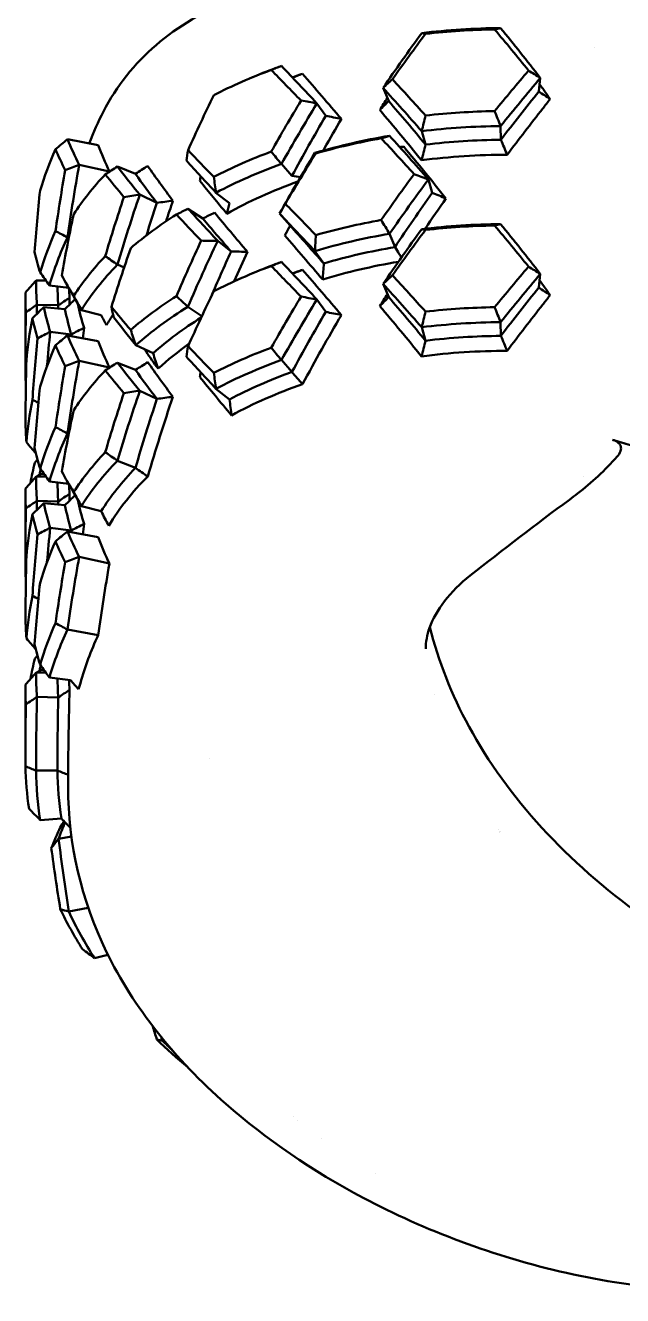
# Model space of a CAD drawing. Header units: millimetres. Extents: x 36 to 3196, y 27 to 5967.
# Drawn here: x 1117.6 to 1145.6, y 4880.2 to 4939.8 of the extents above; entities that cross this region are included whole.
import ezdxf

# ---------------------------------------------------------------- set-up
doc = ezdxf.new("R2010")
doc.units = ezdxf.units.MM
doc.layers.add('외형선(ISO)', color=7, linetype='Continuous', lineweight=50)

msp = doc.modelspace()

# ---------------------------------------------------------------- linework, layer by layer
at = {"layer": '외형선(ISO)'}
for p, q in [((1144.2808, 4938.7178), (1144.2808, 4938.7178)), ((1128.4742, 4937.4287), (1128.2022, 4937.3154)), ((1141.7637, 4937.3162), (1141.6896, 4936.6752)), ((1134.6582, 4936.2263), (1134.3894, 4936.8454)), ((1131.7023, 4935.5349), (1131.2893, 4936.1203)), ((1136.3867, 4934.187), (1136.2022, 4934.8187)), ((1139.9156, 4934.4123), (1139.9032, 4935.055)), ((1119.5911, 4934.4352), (1121.0302, 4934.1633)), ((1121.5599, 4932.9251), (1120.1437, 4933.2428)), ((1122.7836, 4932.8141), (1121.9355, 4933.1547)), ((1130.1193, 4932.721), (1129.629, 4933.2812)), ((1136.5155, 4932.5569), (1136.6855, 4931.9235)), ((1123.7882, 4931.4564), (1122.9891, 4931.8429)), ((1126.5573, 4931.9333), (1127.1904, 4931.4358)), ((1125.9373, 4930.7201), (1125.2431, 4931.1827)), ((1130.0335, 4930.3917), (1129.539, 4930.9504)), ((1119.6581, 4929.8262), (1119.5911, 4929.8389)), ((1134.9512, 4929.3829), (1134.6966, 4930.0046)), ((1127.2668, 4929.1777), (1126.6374, 4929.6772)), ((1131.6127, 4928.6142), (1131.1953, 4929.1983)), ((1121.9355, 4928.5584), (1122.2521, 4928.4313)), ((1128.4742, 4928.2362), (1128.2022, 4928.1228)), ((1141.7637, 4928.1237), (1141.6896, 4927.4826)), ((1118.1263, 4927.8187), (1118.5788, 4927.8196)), ((1118.7472, 4927.5809), (1119.6544, 4927.4714)), ((1134.6582, 4927.0337), (1134.3894, 4927.6529)), ((1117.6261, 4924.1703), (1117.6261, 4927.0139)), ((1131.7023, 4926.3423), (1131.2893, 4926.9277)), ((1118.1659, 4926.6818), (1119.1648, 4926.6516)), ((1118.4863, 4926.5647), (1119.4764, 4926.4742)), ((1120.2451, 4926.4289), (1121.1718, 4926.1874)), ((1125.2431, 4926.5864), (1125.8984, 4926.1497)), ((1136.3867, 4924.9945), (1136.2022, 4925.6262)), ((1139.9156, 4925.2198), (1139.9032, 4925.8625)), ((1118.7856, 4925.412), (1119.7673, 4925.2897)), ((1119.5911, 4925.2426), (1121.0302, 4924.9708)), ((1123.6075, 4924.4052), (1122.7996, 4924.784)), ((1121.5599, 4923.7326), (1120.1437, 4924.0503)), ((1122.7836, 4923.6216), (1121.9355, 4923.9621)), ((1129.629, 4924.0887), (1130.1193, 4923.5285)), ((1123.7882, 4922.2639), (1122.9891, 4922.6503)), ((1127.1904, 4922.2433), (1126.5573, 4922.7408)), ((1119.6581, 4920.6337), (1119.5911, 4920.6464)), ((1122.7836, 4919.0253), (1121.9355, 4919.3659)), ((1118.1263, 4918.6262), (1118.5788, 4918.6271)), ((1118.2976, 4918.7363), (1118.4928, 4918.7485)), ((1143.7941, 4918.6487), (1143.7942, 4918.6487)), ((1117.6261, 4914.9777), (1117.6261, 4917.8213)), ((1118.7472, 4918.3884), (1119.6544, 4918.2788)), ((1118.1659, 4917.4892), (1119.1648, 4917.459)), ((1118.4863, 4917.3722), (1119.4764, 4917.2816)), ((1120.2451, 4917.2364), (1121.1718, 4916.9948)), ((1118.7856, 4916.2195), (1119.7673, 4916.0972)), ((1119.5911, 4916.0501), (1121.0302, 4915.7783)), ((1121.5599, 4914.54), (1120.1437, 4914.8578)), ((1121.0302, 4911.182), (1119.5911, 4911.4538)), ((1118.2976, 4909.5437), (1118.4928, 4909.556)), ((1118.1263, 4909.4336), (1118.5788, 4909.4345)), ((1118.7472, 4909.1959), (1119.73, 4909.0772)), ((1117.6261, 4905.7852), (1117.6261, 4908.6288)), ((1118.1659, 4908.2967), (1119.1648, 4908.2665)), ((1136.8242, 4908.4046), (1136.8241, 4908.4047)), ((1126.2524, 4905.3876), (1126.2523, 4905.3877)), ((1119.1263, 4904.8394), (1118.1263, 4904.8374)), ((1119.6261, 4904.5258), (1119.6261, 4904.0653)), ((1118.3181, 4902.5184), (1119.3128, 4902.5846)), ((1119.1778, 4901.6453), (1119.7801, 4901.7408)), ((1139.8158, 4902.0862), (1139.8158, 4902.0863)), ((1120.5699, 4898.4037), (1119.6544, 4898.2268)), ((1120.866, 4896.0391), (1121.4908, 4896.2052)), ((1124.0489, 4892.17), (1124.1128, 4892.197)), ((1130.1962, 4888.5985), (1130.1962, 4888.5985)), ((1130.3702, 4888.4538), (1130.3701, 4888.454)), ((1131.4938, 4887.5865), (1131.494, 4887.5867)), ((1134.0356, 4885.9645), (1134.0356, 4885.9645))]:
    msp.add_line(p, q, dxfattribs=at)
for centre, major_axis, ratio, start_param, end_param in [((1140.1697, 4925.8324), (-21.5, 0), 0.6427876, 4.7247819, 4.897987), ((1140.1697, 4925.4494), (-22, 0), 0.6427876, 4.7372717, 4.8854972), ((1140.1697, 4925.4494), (-22, 0), 0.6427876, 5.2372717, 5.3854972), ((1140.1697, 4925.8324), (-21.5, 0), 0.6427876, 5.2247819, 5.2875594), ((1140.1697, 4926.2154), (20, 0), 0.6427876, 2.0687551, 2.0960937), ((1103.8144, 4912.3869), (-54.2612, 0), 0.6427876, 3.9378551, 3.9520452), ((1179.226, 4917.2013), (-54.2612, 0), 0.6427876, 5.6707237, 5.6849138), ((1100.9099, 4910.676), (-57.4368, 0), 0.6427876, 3.9095346, 3.9229009), ((1095.2015, 4860.2906), (4.9463, -105.8456), 0.6640803, 2.3406731, 2.3473093), ((1095.2015, 4893.5076), (-70.1701, -79.3972), 0.0809453, 2.2034908, 2.2101269), ((1125.7275, 4933.4528), (-4.4456, 2.2885), 0.8103997, 6.2831817, 6.2831866), ((1116.5792, 4902.548), (54.2612, 0), 0.6427876, 1.2962624, 1.3104526), ((1182.5972, 4915.8911), (-57.4367, 0), 0.6427876, 5.699868, 5.7132601), ((1140.1697, 4921.6192), (22, 0), 0.6427876, 1.5956791, 1.7439045), ((1115.3064, 4900.1515), (57.4367, 0), 0.6427876, 1.2679162, 1.2813082), ((1140.1697, 4921.2362), (-21.5, 0), 0.6427876, 4.9697819, 5.142987), ((1140.1697, 4921.2362), (21.5, 0), 0.6427876, 1.5831893, 1.7563943), ((1154.2438, 4927.5072), (-36.6177, 0), 0.6427876, 6.0050556, 6.0898016), ((1127.8912, 4954.1917), (49.3942, 45.0341), 0.1408474, 4.4058518, 4.4172221), ((1179.1683, 4930.0125), (-54.2612, 0), 0.6427876, 6.1707237, 6.1849138), ((1140.1697, 4920.8531), (-22, 0), 0.6427876, 4.9822717, 5.1304972), ((1140.1697, 4921.6192), (20, 0), 0.6427876, 1.8137551, 1.8231352), ((1140.1697, 4921.2362), (20.5, 0), 0.6427876, 1.5831893, 1.7563943), ((1140.1697, 4921.6192), (22, 0), 0.6427876, 2.0956791, 2.2439045), ((1140.1697, 4920.8531), (20, 0), 0.6427876, 1.5687551, 1.7708285), ((1168.4679, 4880.1195), (-95.7364, 0), 0.6427876, 5.2414971, 5.2495105), ((1140.1697, 4925.4494), (22, 0), 0.6427876, 2.5956791, 2.7439045), ((1183.1045, 4929.9016), (-57.4371, 0), 0.6427876, 6.2070247, 6.2132601), ((1140.1697, 4921.2362), (21.5, 0), 0.6427876, 2.0831893, 2.2563943), ((1118.5458, 4896.5589), (-57.4374, 0.0002), 0.6427767, 4.5023198, 4.5095052), ((1109.1065, 4902.4553), (-54.2612, 0), 0.6427876, 4.1828551, 4.1970452), ((1140.1697, 4921.2362), (20, 0), 0.6427876, 2.0812485, 2.2852623), ((1135.1198, 4897.8472), (54.2612, 0), 0.6427876, 1.7962624, 1.8104525), ((1135.7902, 4895.3519), (57.4367, 0), 0.6427876, 1.7679162, 1.7813082), ((1106.9344, 4900.3427), (-57.4367, 0), 0.6427876, 4.1545089, 4.1679009), ((1183.8006, 4925.1932), (-57.4374, -0.0011), 0.6427857, 6.1132542, 6.1266461), ((1180.4494, 4918.8835), (-54.2612, 0), 0.6427876, 5.9157237, 5.9299138), ((1140.1697, 4920.8531), (-22, 0), 0.6427876, 5.4922717, 5.6404972), ((1184.2143, 4918.1381), (-57.4367, 0), 0.6427876, 5.944868, 5.9582601), ((1140.1697, 4917.0229), (22, 0), 0.6427876, 1.8406791, 1.9889045), ((1140.1697, 4916.6399), (-21.5, 0), 0.6427876, 4.7247819, 4.897987), ((1140.1697, 4916.2569), (-22, 0), 0.6427876, 4.7372717, 4.8854972), ((1154.2438, 4923.677), (-36.6177, 0), 0.6427876, 6.0050556, 6.0898016), ((1154.2438, 4923.2939), (-36.1177, 0), 0.6427876, 5.9973949, 6.0974623), ((1127.8912, 4988.7602), (-24.7394, 62.0953), 0.6960302, 2.4428895, 2.4542598), ((1140.1697, 4916.6399), (21.5, 0), 0.6427876, 1.8281893, 2.0013943), ((1125.5776, 4894.8054), (54.2612, 0), 0.6427876, 1.5512624, 1.5654526), ((1125.2863, 4892.28), (57.4367, 0), 0.6427876, 1.5229162, 1.5363083), ((1140.1697, 4916.6399), (20.5, 0), 0.6427876, 1.8281893, 2.0013943), ((1140.1697, 4921.6192), (22, 0), 0.6427876, 2.5956791, 2.7439045), ((1140.1697, 4921.2362), (-21.5, 0), 0.6427876, 5.7247819, 5.897987), ((1140.1697, 4916.6399), (-21.5, 0), 0.6427876, 5.2247819, 5.2875594), ((1140.1697, 4916.2569), (20, 0), 0.6427876, 1.82649, 2.0158285), ((1098.3422, 4909.6935), (37.3569, -55.4285), 0.4032378, 1.6221203, 1.6334906), ((1140.1697, 4916.2569), (-22, 0), 0.6427876, 5.2372717, 5.3854972), ((1140.1697, 4917.0229), (20, 0), 0.6427876, 2.0687551, 2.0960937), ((1179.226, 4908.0088), (-54.2612, 0), 0.6427876, 5.6707237, 5.6849138), ((1103.8144, 4903.1944), (-54.2612, 0), 0.6427876, 3.9378551, 3.9520452), ((1108.6487, 4947.4647), (41.9991, 51.998), 0.2979056, 4.5610042, 4.5723746), ((1100.9099, 4901.4835), (-57.4368, 0), 0.6427876, 3.9095346, 3.9229009), ((1095.2015, 4851.098), (4.9463, -105.8456), 0.6640803, 2.3406731, 2.3473093), ((1190.8794, 4882.7), (99.0875, 0), 0.6427876, 2.3722782, 2.3800179), ((1119.7606, 4944.928), (43.4784, 46.0206), 0.2016219, 4.4957381, 4.5065161), ((1140.1697, 4917.0229), (22, 0), 0.6427876, 2.3506791, 2.4989045), ((1116.5792, 4893.3555), (54.2612, 0), 0.6427876, 1.2962624, 1.3104526), ((1182.5972, 4906.6986), (-57.4367, 0), 0.6427876, 5.699868, 5.7132601), ((1095.2015, 4884.3151), (-70.1701, -79.3972), 0.0809453, 2.2034908, 2.2101269), ((1188.031, 4884.6082), (95.7364, 0), 0.6427876, 2.3887743, 2.3967877), ((1117.8914, 4946.6792), (45.7061, 48.7717), 0.2172806, 4.4858708, 4.4972413), ((1175.5085, 4938.1545), (-57.4374, -0.001), 0.6427912, 0.3300694, 0.3434612), ((1140.1697, 4921.2362), (-20, 0), 0.6427876, 5.8848409, 5.9268549), ((1175.3649, 4931.53), (-54.2612, 0), 0.6427876, 0.1425384, 0.1567285), ((1140.1697, 4916.6399), (21.5, 0), 0.6427876, 2.3381893, 2.5113943), ((1115.3064, 4890.959), (57.4367, 0), 0.6427876, 1.2679162, 1.2813083), ((1140.1697, 4912.4266), (22, 0), 0.6427876, 1.5956791, 1.7439045), ((1154.2438, 4922.9109), (-36.6177, 0), 0.6427876, 6.1494905, 6.2342366), ((1180.8936, 4875.1609), (99.0875, 0), 0.6427876, 2.2278433, 2.235583), ((1140.1697, 4916.6399), (20.5, 0), 0.6427876, 2.3430911, 2.5113943), ((1140.1697, 4912.0436), (21.5, 0), 0.6427876, 1.5831893, 1.7563943), ((1178.5021, 4877.3127), (95.7364, 0), 0.6427876, 2.2443394, 2.2523528), ((1127.8912, 4944.9992), (49.3942, 45.0341), 0.1408474, 4.4058518, 4.4172221), ((1140.1697, 4912.0436), (20.5, 0), 0.6427876, 1.5831893, 1.7563943), ((1154.2438, 4918.3146), (-36.6177, 0), 0.6427876, 6.0050556, 6.0898016), ((1140.1697, 4916.2569), (20, 0), 0.6427876, 2.4086624, 2.5258285), ((1179.1683, 4920.82), (-54.2612, 0), 0.6427876, 6.1707237, 6.1849138), ((1140.1697, 4912.4266), (22, 0), 0.6427876, 2.0956791, 2.2439045), ((1140.1697, 4911.6606), (20, 0), 0.6427876, 1.5687551, 1.7708285), ((1168.4679, 4870.927), (-95.7364, 0), 0.6427876, 5.2414971, 5.2495105), ((1140.1697, 4912.0436), (21.5, 0), 0.6427876, 2.0831893, 2.2563943), ((1154.2438, 4923.677), (-36.6177, 0), 0.6427876, 0.0107401, 0.0324131), ((1108.6484, 4982.0336), (-31.5464, 58.9295), 0.5389693, 2.5615557, 2.5621621), ((1140.1697, 4916.2569), (-22, 0), 0.6427876, 5.7372717, 5.8854972), ((1183.104, 4920.7091), (-57.4367, 0), 0.6427876, 6.2070247, 6.2132601), ((1140.1697, 4912.0436), (20.5, 0), 0.6427876, 2.0831893, 2.2563943), ((1135.1198, 4888.6547), (54.2612, 0), 0.6427876, 1.7962624, 1.8104526), ((1140.1697, 4911.6606), (20, 0), 0.6427876, 2.0687551, 2.2708285), ((1154.2438, 4919.0807), (-36.6177, 0), 0.6427876, 6.1494905, 6.2342366), ((1117.8913, 4981.248), (-28.0923, 60.6521), 0.6195943, 2.5009814, 2.5069757), ((1135.7902, 4886.1593), (57.4367, 0), 0.6427876, 1.7679162, 1.7813083), ((1154.2438, 4914.4844), (-36.6177, 0), 0.6427876, 6.0050556, 6.0898016), ((1127.8912, 4979.5676), (-24.7394, 62.0953), 0.6960302, 2.4428895, 2.4542598), ((1106.3546, 4900.2708), (41.0223, -52.7734), 0.319727, 1.692852, 1.7030697), ((1154.2438, 4914.1014), (-36.1177, 0), 0.6427876, 5.9973949, 6.0974623), ((1140.1697, 4912.4266), (22, 0), 0.6427876, 2.5956791, 2.7439045), ((1100.3554, 4938.2424), (38.3204, 54.7656), 0.381041, 4.6316827, 4.6346444), ((1140.1697, 4912.0436), (-21.5, 0), 0.6427876, 5.7247819, 5.897987), ((1140.1697, 4912.0436), (-20.5, 0), 0.6427876, 5.7247819, 5.897987), ((1108.6487, 4938.2722), (41.9991, 51.998), 0.2979056, 4.5610042, 4.5723746), ((1196.8563, 4883.5646), (95.7364, 0), 0.6427876, 2.5332092, 2.5353858), ((1098.3422, 4900.501), (37.3569, -55.4285), 0.4032378, 1.6221203, 1.6334906), ((1140.1697, 4911.6606), (-20, 0), 0.6427876, 5.7103477, 5.9124212), ((1196.8563, 4883.5646), (95.7364, 0), 0.6427876, 2.5407791, 2.5412226), ((1188.031, 4875.4157), (95.7364, 0), 0.6427876, 2.3887743, 2.3967877), ((1117.8914, 4937.4866), (45.7061, 48.7717), 0.2172806, 4.4858708, 4.4972413), ((1190.8794, 4873.5075), (99.0875, 0), 0.6427876, 2.3722782, 2.3800179), ((1119.7606, 4935.7355), (43.4784, 46.0206), 0.2016219, 4.4957381, 4.5065161), ((1154.2438, 4913.7184), (-36.6177, 0), 0.6427876, 6.1494905, 6.2342366), ((1178.5021, 4868.1202), (95.7364, 0), 0.6427876, 2.2443394, 2.2523528), ((1127.8912, 4935.8067), (49.3942, 45.0341), 0.1408474, 4.4058518, 4.4172221), ((1180.8936, 4865.9683), (99.0875, 0), 0.6427876, 2.2278433, 2.235583), ((1154.2438, 4909.1221), (-36.6177, 0), 0.6427876, 6.0050556, 6.0898016), ((1168.4679, 4861.7345), (-95.7364, 0), 0.6427876, 5.2414971, 5.2495105), ((1154.2438, 4914.4844), (-36.6177, 0), 0.6427876, 0.0107401, 0.0324131), ((1108.6484, 4972.8411), (-31.5464, 58.9295), 0.5389693, 2.5615557, 2.5621621), ((1154.2438, 4909.8882), (-36.6177, 0), 0.6427876, 6.1494905, 6.2342366), ((1117.8913, 4972.0555), (-28.0923, 60.6521), 0.6195943, 2.5009814, 2.5069757), ((1154.2438, 4905.2919), (-36.6177, 0), 0.6427876, 6.0050556, 6.0898016), ((1154.2438, 4904.9089), (-36.1177, 0), 0.6427876, 5.9973949, 6.0974623), ((1127.8912, 4970.3751), (-24.7394, 62.0953), 0.6960302, 2.4428895, 2.4542598), ((1106.3546, 4891.0783), (41.0223, -52.7734), 0.319727, 1.692852, 1.7030697), ((1154.2438, 4904.9089), (-34.6177, 0), 0.6427876, 6.0096201, 6.1141403), ((1154.2438, 4904.9089), (-34.6177, 0), 0.6427876, 5.9973949, 6.0096201), ((1100.3554, 4929.0499), (38.3204, 54.7656), 0.381041, 4.6316827, 4.6346444), ((1196.8563, 4874.3721), (95.7364, 0), 0.6427876, 2.5332092, 2.5353858), ((1098.3422, 4891.3084), (37.3569, -55.4285), 0.4032378, 1.6221203, 1.6334906), ((1108.6484, 4929.0801), (41.9998, 51.9988), 0.2979083, 4.5610041, 4.5723744), ((1196.8563, 4874.3721), (95.7364, 0), 0.6427876, 2.5407791, 2.5412226), ((1205.2788, 4941.2152), (99.0878, 0), 0.6427876, 3.6704903, 3.6782299), ((1188.031, 4866.2231), (95.7364, 0), 0.6427876, 2.3887743, 2.3967877), ((1190.8794, 4864.3149), (99.0875, 0), 0.6427876, 2.3722782, 2.3800179), ((1154.2438, 4905.2919), (-36.6177, 0), 0.6427876, 0.0107401, 0.0954862), ((1108.6484, 4963.6485), (-31.5464, 58.9295), 0.5389693, 2.5615557, 2.572926), ((1154.2438, 4904.9089), (-36.1177, 0), 0.6427876, 0.0030794, 0.1031469), ((1154.2438, 4904.9089), (-35.1177, 0), 0.6427876, 0.0030794, 0.1031469), ((1111.0227, 4960.913), (-28.9661, 56.2969), 0.5466923, 2.5794288, 2.5915049), ((1154.2438, 4904.5258), (-34.6177, 0), 0.6427876, 6.2779257, 6.2831853), ((1115.3645, 4882.4476), (44.7251, -49.6729), 0.2382694, 1.7656095, 1.77698), ((1093.1839, 4919.1087), (34.7027, 57.1278), 0.4649572, 4.6983866, 4.7034307), ((1117.3715, 4884.1511), (42.5379, -46.8914), 0.2226117, 1.7575919, 1.7671007), ((1154.2438, 4923.2939), (-36.1177, 0), 0.6427876, 1.1618267, 1.1618298), ((1204.7942, 4874.108), (95.7364, 0), 0.6427876, 2.6776441, 2.6856575), ((1154.2438, 4905.2919), (-36.6177, 0), 0.6427876, 0.2996099, 0.384356), ((1093.1839, 4953.6771), (-38.7191, 54.4857), 0.3719204, 2.6922544, 2.7036247), ((1154.2438, 4904.9089), (-36.1177, 0), 0.6427876, 0.2919492, 0.3920167), ((1135.6081, 4877.0704), (52.055, -41.9286), 0.0882334, 1.9281353, 1.9395057), ((1154.2438, 4905.2919), (-36.6177, 0), 0.6427876, 0.5884798, 0.6564545), ((1082.7793, 4941.2872), (46.1103, -48.3911), 0.2087264, 5.9806338, 5.9920041), ((1154.2438, 4904.9089), (-36.1177, 0), 0.6427876, 0.5808191, 0.6032374)]:
    msp.add_ellipse(centre, major_axis=major_axis, ratio=ratio, start_param=start_param, end_param=end_param, dxfattribs=at)
for points, knots in [([(1121.2819, 4935.7413), (1121.8877, 4936.918), (1122.7436, 4937.986), (1124.7835, 4939.7423), (1125.9926, 4940.4431), (1128.7776, 4941.5352), (1130.4063, 4941.8741), (1134.1757, 4942.1909), (1136.4008, 4942.0718), (1139.3228, 4941.6382), (1139.9866, 4941.5218), (1141.3247, 4941.2529), (1142.0007, 4941.0994), (1142.6745, 4940.9293)], [0, 0, 0, 0, 0.4838592, 0.4838592, 0.9799185, 0.9799185, 1.5566879, 1.5566879, 2.2688114, 2.2688114, 2.4758199, 2.4758199, 2.6850685, 2.6850685, 2.6850685, 2.6850685]), ([(1136.2022, 4939.415), (1136.233, 4939.4094), (1136.2632, 4939.4037), (1136.3226, 4939.3918), (1136.3517, 4939.3857), (1136.3803, 4939.3794)], [0, 0, 0, 0, 0.037874523, 0.037874523, 0.075749059, 0.075749059, 0.075749059, 0.075749059]), ([(1139.6223, 4939.5863), (1139.668, 4939.5974), (1139.7143, 4939.6083), (1139.808, 4939.63), (1139.8553, 4939.6407), (1139.9032, 4939.6513)], [0.000000971, 0.000000971, 0.000000971, 0.000000971, 0.037875541, 0.037875541, 0.075750114, 0.075750114, 0.075750114, 0.075750114]), ([(1129.1452, 4937.6871), (1129.225, 4937.7187), (1129.3052, 4937.7504), (1129.4664, 4937.8139), (1129.5475, 4937.8457), (1129.629, 4937.8775)], [0.000000971, 0.000000971, 0.000000971, 0.000000971, 0.037875544, 0.037875544, 0.075750122, 0.075750122, 0.075750122, 0.075750122]), ([(1130.1489, 4937.3288), (1130.2211, 4937.357), (1130.2937, 4937.3853), (1130.4496, 4937.4456), (1130.5331, 4937.4778), (1130.617, 4937.51)], [0.004602472, 0.004602472, 0.004602472, 0.004602472, 0.03825766, 0.03825766, 0.076514367, 0.076514367, 0.076514367, 0.076514367]), ([(1130.617, 4937.51), (1130.9129, 4937.1665), (1131.2128, 4936.8183), (1131.8201, 4936.1118), (1132.1274, 4935.7538), (1132.438, 4935.3906)], [-0.4041666, -0.4041666, -0.4041666, -0.4041666, -0.20208428, -0.20208428, 0, 0, 0, 0]), ([(1136.1957, 4933.4525), (1135.8656, 4933.8564), (1135.5372, 4934.2549), (1134.8847, 4935.0413), (1134.5605, 4935.4291), (1134.2389, 4935.8118)], [-0.4041666, -0.4041666, -0.4041666, -0.4041666, -0.20208428, -0.20208428, 0, 0, 0, 0]), ([(1139.9032, 4935.055), (1139.8553, 4935.1714), (1139.808, 4935.288), (1139.7143, 4935.5218), (1139.668, 4935.6388), (1139.6223, 4935.7561)], [0, 0, 0, 0, 0.037874523, 0.037874523, 0.07574906, 0.07574906, 0.07574906, 0.07574906]), ([(1141.8773, 4935.8762), (1141.6001, 4935.5224), (1141.3225, 4935.165), (1140.7668, 4934.4425), (1140.4887, 4934.0776), (1140.2105, 4933.7089)], [-0.33378394, -0.33378394, -0.33378394, -0.33378394, -0.1668914, -0.1668914, 0, 0, 0, 0]), ([(1132.438, 4935.3906), (1132.1718, 4934.9358), (1131.908, 4934.4774), (1131.6264, 4933.9791), (1131.606, 4933.943), (1131.5856, 4933.9068)], [-0.34642484, -0.34642484, -0.34642484, -0.34642484, -0.1732124, -0.1732124, -0.15966988, -0.15966988, -0.15966988, -0.15966988]), ([(1136.3803, 4935.5492), (1136.3517, 4935.4271), (1136.3226, 4935.3052), (1136.2632, 4935.0617), (1136.233, 4934.9402), (1136.2022, 4934.8187)], [0.000000971, 0.000000971, 0.000000971, 0.000000971, 0.037875546, 0.037875546, 0.075750126, 0.075750126, 0.075750126, 0.075750126]), ([(1134.3041, 4934.4826), (1134.3685, 4934.5023), (1134.4334, 4934.5221), (1134.5643, 4934.5615), (1134.6302, 4934.5812), (1134.6966, 4934.6008)], [0.000000971, 0.000000971, 0.000000971, 0.000000971, 0.037875545, 0.037875545, 0.075750123, 0.075750123, 0.075750123, 0.075750123]), ([(1135.3582, 4934.0974), (1135.6851, 4933.7026), (1136.014, 4933.3025), (1136.6752, 4932.4916), (1137.0073, 4932.0808), (1137.3408, 4931.6645)], [-0.40416662, -0.40416662, -0.40416662, -0.40416662, -0.20208428, -0.20208428, 0, 0, 0, 0]), ([(1136.3867, 4934.187), (1136.3561, 4934.0642), (1136.3249, 4933.9416), (1136.2612, 4933.6968), (1136.2287, 4933.5746), (1136.1957, 4933.4525)], [0.000000987, 0.000000987, 0.000000987, 0.000000987, 0.038257657, 0.038257657, 0.076514361, 0.076514361, 0.076514361, 0.076514361]), ([(1140.2105, 4933.7089), (1140.1601, 4933.8256), (1140.1104, 4933.9425), (1140.0121, 4934.177), (1139.9636, 4934.2945), (1139.9156, 4934.4123)], [0, 0, 0, 0, 0.03825646, 0.03825646, 0.076512754, 0.076512754, 0.076512754, 0.076512754]), ([(1129.629, 4933.2812), (1129.5475, 4933.3764), (1129.4664, 4933.4719), (1129.3052, 4933.6638), (1129.225, 4933.7601), (1129.1452, 4933.8568)], [0, 0, 0, 0, 0.037874523, 0.037874523, 0.075749059, 0.075749059, 0.075749059, 0.075749059]), ([(1131.1953, 4933.7946), (1131.2033, 4933.7921), (1131.2108, 4933.7893), (1131.2247, 4933.7832), (1131.2311, 4933.7799), (1131.237, 4933.7763)], [0, 0, 0, 0, 0.037874523, 0.037874523, 0.075749059, 0.075749059, 0.075749059, 0.075749059]), ([(1121.3673, 4932.7916), (1121.4616, 4932.8518), (1121.556, 4932.9121), (1121.7454, 4933.0332), (1121.8403, 4933.0938), (1121.9355, 4933.1547)], [0.00000098, 0.00000098, 0.00000098, 0.00000098, 0.037875541, 0.037875541, 0.075750116, 0.075750116, 0.075750116, 0.075750116]), ([(1122.7836, 4932.8141), (1122.8796, 4932.8753), (1122.9758, 4932.9368), (1123.1687, 4933.0599), (1123.2654, 4933.1216), (1123.3624, 4933.1835)], [0.000000987, 0.000000987, 0.000000987, 0.000000987, 0.038257658, 0.038257658, 0.076514363, 0.076514363, 0.076514363, 0.076514363]), ([(1123.3624, 4933.1835), (1123.5449, 4932.9186), (1123.7346, 4932.6507), (1124.1278, 4932.1085), (1124.3313, 4931.8342), (1124.5415, 4931.5565)], [-0.4041666, -0.4041666, -0.4041666, -0.4041666, -0.20208427, -0.20208427, 0, 0, 0, 0]), ([(1127.0654, 4930.9479), (1126.8473, 4931.2094), (1126.6334, 4931.4678), (1126.214, 4931.9788), (1126.0086, 4932.2313), (1125.8077, 4932.4811)], [-0.34642384, -0.34642384, -0.34642384, -0.34642384, -0.17321244, -0.17321244, 0, 0, 0, 0]), ([(1126.4545, 4932.6761), (1126.4725, 4932.5523), (1126.4902, 4932.4286), (1126.5244, 4932.181), (1126.5411, 4932.0572), (1126.5573, 4931.9333)], [0.000000987, 0.000000987, 0.000000987, 0.000000987, 0.037875616, 0.037875616, 0.075750233, 0.075750233, 0.075750233, 0.075750233]), ([(1124.6994, 4930.9076), (1124.7893, 4930.9532), (1124.8796, 4930.9989), (1125.0608, 4931.0906), (1125.1518, 4931.1366), (1125.2431, 4931.1827)], [0.000000971, 0.000000971, 0.000000971, 0.000000971, 0.037875544, 0.037875544, 0.075750121, 0.075750121, 0.075750121, 0.075750121]), ([(1125.9373, 4930.7201), (1126.0293, 4930.7664), (1126.1216, 4930.8129), (1126.3071, 4930.9061), (1126.4002, 4930.9528), (1126.4937, 4930.9996)], [0.000000987, 0.000000987, 0.000000987, 0.000000987, 0.038257659, 0.038257659, 0.076514366, 0.076514366, 0.076514366, 0.076514366]), ([(1126.4937, 4930.9996), (1126.7394, 4930.7008), (1126.991, 4930.398), (1127.5051, 4929.784), (1127.7676, 4929.4728), (1128.0354, 4929.1573)], [-0.4041666, -0.4041666, -0.4041666, -0.4041666, -0.20208428, -0.20208428, 0, 0, 0, 0]), ([(1134.6966, 4930.0046), (1134.6302, 4930.1119), (1134.5643, 4930.2196), (1134.4334, 4930.4355), (1134.3685, 4930.5438), (1134.3041, 4930.6524)], [0, 0, 0, 0, 0.037874523, 0.037874523, 0.075749059, 0.075749059, 0.075749059, 0.075749059]), ([(1139.6223, 4930.3938), (1139.668, 4930.4049), (1139.7143, 4930.4158), (1139.808, 4930.4375), (1139.8553, 4930.4482), (1139.9032, 4930.4588)], [0.000000971, 0.000000971, 0.000000971, 0.000000971, 0.037875541, 0.037875541, 0.075750114, 0.075750114, 0.075750114, 0.075750114]), ([(1131.5599, 4927.8604), (1131.2559, 4928.2141), (1130.9557, 4928.5628), (1130.3631, 4929.2507), (1130.0709, 4929.5897), (1129.7831, 4929.9242)], [-0.4041666, -0.4041666, -0.4041666, -0.4041666, -0.20208428, -0.20208428, 0, 0, 0, 0]), ([(1131.237, 4929.9461), (1131.2311, 4929.8213), (1131.2247, 4929.6966), (1131.2108, 4929.4473), (1131.2033, 4929.3228), (1131.1953, 4929.1983)], [0.000000971, 0.000000971, 0.000000971, 0.000000971, 0.037875544, 0.037875544, 0.075750122, 0.075750122, 0.075750122, 0.075750122]), ([(1136.2022, 4930.2225), (1136.233, 4930.2169), (1136.2632, 4930.2111), (1136.3226, 4930.1993), (1136.3517, 4930.1931), (1136.3803, 4930.1868)], [0, 0, 0, 0, 0.037874523, 0.037874523, 0.075749059, 0.075749059, 0.075749059, 0.075749059]), ([(1135.2542, 4928.8978), (1135.2203, 4928.9511), (1135.1866, 4929.0045), (1135.0852, 4929.1659), (1135.0179, 4929.2743), (1134.9512, 4929.3829)], [0.019311301, 0.019311301, 0.019311301, 0.019311301, 0.038256461, 0.038256461, 0.076512755, 0.076512755, 0.076512755, 0.076512755]), ([(1121.9355, 4928.5584), (1121.8403, 4928.6246), (1121.7454, 4928.6912), (1121.556, 4928.8255), (1121.4616, 4928.8932), (1121.3673, 4928.9613)], [0, 0, 0, 0, 0.037874481, 0.037874481, 0.075748948, 0.075748948, 0.075748948, 0.075748948]), ([(1129.1452, 4928.4945), (1129.225, 4928.5262), (1129.3052, 4928.5579), (1129.4664, 4928.6213), (1129.5475, 4928.6531), (1129.629, 4928.685)], [0.000000971, 0.000000971, 0.000000971, 0.000000971, 0.037875544, 0.037875544, 0.075750122, 0.075750122, 0.075750122, 0.075750122]), ([(1131.6127, 4928.6142), (1131.6051, 4928.4884), (1131.5969, 4928.3627), (1131.5793, 4928.1114), (1131.5699, 4927.9859), (1131.5599, 4927.8604)], [0.000000987, 0.000000987, 0.000000987, 0.000000987, 0.038257664, 0.038257664, 0.076514376, 0.076514376, 0.076514376, 0.076514376]), ([(1130.1489, 4928.1363), (1130.2211, 4928.1645), (1130.2937, 4928.1927), (1130.4496, 4928.2531), (1130.5331, 4928.2853), (1130.617, 4928.3175)], [0.004602472, 0.004602472, 0.004602472, 0.004602472, 0.03825766, 0.03825766, 0.076514367, 0.076514367, 0.076514367, 0.076514367]), ([(1130.617, 4928.3175), (1130.9129, 4927.974), (1131.2128, 4927.6257), (1131.8201, 4926.9193), (1132.1274, 4926.5612), (1132.438, 4926.198)], [-0.4041666, -0.4041666, -0.4041666, -0.4041666, -0.20208428, -0.20208428, 0, 0, 0, 0]), ([(1119.8866, 4927.0959), (1119.9469, 4926.9851), (1120.0069, 4926.874), (1120.1265, 4926.6517), (1120.1859, 4926.5403), (1120.2451, 4926.4289)], [0.000000987, 0.000000987, 0.000000987, 0.000000987, 0.037875614, 0.037875614, 0.075750227, 0.075750227, 0.075750227, 0.075750227]), ([(1125.2431, 4926.5864), (1125.1518, 4926.6673), (1125.0608, 4926.7487), (1124.8796, 4926.9123), (1124.7893, 4926.9946), (1124.6994, 4927.0773)], [0, 0, 0, 0, 0.037874481, 0.037874481, 0.075748957, 0.075748957, 0.075748957, 0.075748957]), ([(1132.438, 4926.198), (1132.1274, 4925.6675), (1131.8201, 4925.1319), (1131.2128, 4924.0508), (1130.9129, 4923.5054), (1130.617, 4922.9551)], [-0.40416657, -0.40416657, -0.40416657, -0.40416657, -0.20208232, -0.20208232, 0, 0, 0, 0]), ([(1136.1957, 4924.26), (1135.8656, 4924.6639), (1135.5372, 4925.0623), (1134.8847, 4925.8487), (1134.5605, 4926.2366), (1134.2389, 4926.6193)], [-0.4041666, -0.4041666, -0.4041666, -0.4041666, -0.20208428, -0.20208428, 0, 0, 0, 0]), ([(1136.3803, 4926.3566), (1136.3517, 4926.2346), (1136.3226, 4926.1127), (1136.2632, 4925.8692), (1136.233, 4925.7476), (1136.2022, 4925.6262)], [0.000000971, 0.000000971, 0.000000971, 0.000000971, 0.037875546, 0.037875546, 0.075750126, 0.075750126, 0.075750126, 0.075750126]), ([(1139.9032, 4925.8625), (1139.8553, 4925.9789), (1139.808, 4926.0955), (1139.7143, 4926.3292), (1139.668, 4926.4463), (1139.6223, 4926.5636)], [0, 0, 0, 0, 0.037874523, 0.037874523, 0.07574906, 0.07574906, 0.07574906, 0.07574906]), ([(1141.8773, 4926.6837), (1141.6001, 4926.3299), (1141.3225, 4925.9724), (1140.7668, 4925.25), (1140.4887, 4924.885), (1140.2105, 4924.5163)], [-0.33378394, -0.33378394, -0.33378394, -0.33378394, -0.1668914, -0.1668914, 0, 0, 0, 0]), ([(1122.559, 4925.4985), (1122.5998, 4925.3796), (1122.6403, 4925.2606), (1122.7206, 4925.0225), (1122.7603, 4924.9033), (1122.7996, 4924.784)], [0.000000971, 0.000000971, 0.000000971, 0.000000971, 0.037875552, 0.037875552, 0.075750138, 0.075750138, 0.075750138, 0.075750138]), ([(1136.3867, 4924.9945), (1136.3561, 4924.8717), (1136.3249, 4924.7491), (1136.2612, 4924.5043), (1136.2287, 4924.382), (1136.1957, 4924.26)], [0.000000987, 0.000000987, 0.000000987, 0.000000987, 0.038257657, 0.038257657, 0.076514361, 0.076514361, 0.076514361, 0.076514361]), ([(1140.2105, 4924.5163), (1140.1601, 4924.633), (1140.1104, 4924.75), (1140.0121, 4924.9845), (1139.9636, 4925.102), (1139.9156, 4925.2198)], [0, 0, 0, 0, 0.03825646, 0.03825646, 0.076512754, 0.076512754, 0.076512754, 0.076512754]), ([(1123.843, 4923.6821), (1123.6485, 4923.9523), (1123.4609, 4924.2192), (1123.2553, 4924.5202), (1123.2303, 4924.557), (1123.2054, 4924.5938)], [-0.4041666, -0.4041666, -0.4041666, -0.4041666, -0.20208428, -0.20208428, -0.17384912, -0.17384912, -0.17384912, -0.17384912]), ([(1123.6075, 4924.4052), (1123.6476, 4924.2849), (1123.6873, 4924.1644), (1123.7658, 4923.9234), (1123.8046, 4923.8028), (1123.843, 4923.6821)], [0.000000987, 0.000000987, 0.000000987, 0.000000987, 0.038257662, 0.038257662, 0.076514372, 0.076514372, 0.076514372, 0.076514372]), ([(1129.629, 4924.0887), (1129.5475, 4924.1839), (1129.4664, 4924.2794), (1129.3052, 4924.4713), (1129.225, 4924.5676), (1129.1452, 4924.6643)], [0, 0, 0, 0, 0.037874481, 0.037874481, 0.075748957, 0.075748957, 0.075748957, 0.075748957]), ([(1121.3673, 4923.599), (1121.4616, 4923.6592), (1121.556, 4923.7196), (1121.7454, 4923.8406), (1121.8403, 4923.9013), (1121.9355, 4923.9621)], [0.000000971, 0.000000971, 0.000000971, 0.000000971, 0.037875541, 0.037875541, 0.075750116, 0.075750116, 0.075750116, 0.075750116]), ([(1122.7836, 4923.6216), (1122.8796, 4923.6828), (1122.9758, 4923.7442), (1123.1687, 4923.8674), (1123.2654, 4923.9291), (1123.3624, 4923.991)], [0.000000987, 0.000000987, 0.000000987, 0.000000987, 0.038257659, 0.038257659, 0.076514365, 0.076514365, 0.076514365, 0.076514365]), ([(1123.3624, 4923.991), (1123.5449, 4923.726), (1123.7346, 4923.4581), (1124.1278, 4922.9159), (1124.3313, 4922.6417), (1124.5415, 4922.364)], [-0.4041666, -0.4041666, -0.4041666, -0.4041666, -0.20208428, -0.20208428, 0, 0, 0, 0]), ([(1127.2848, 4921.493), (1127.0272, 4921.8004), (1126.7752, 4922.1035), (1126.2825, 4922.702), (1126.0421, 4922.9972), (1125.8077, 4923.2886)], [-0.4041666, -0.4041666, -0.4041666, -0.4041666, -0.20208428, -0.20208428, 0, 0, 0, 0]), ([(1126.4545, 4923.4836), (1126.4725, 4923.3598), (1126.4902, 4923.236), (1126.5244, 4922.9884), (1126.5411, 4922.8646), (1126.5573, 4922.7408)], [0.000000971, 0.000000971, 0.000000971, 0.000000971, 0.037875541, 0.037875541, 0.075750114, 0.075750114, 0.075750114, 0.075750114]), ([(1130.617, 4922.9551), (1130.5331, 4923.0498), (1130.4496, 4923.1449), (1130.2837, 4923.336), (1130.2013, 4923.432), (1130.1193, 4923.5285)], [0, 0, 0, 0, 0.038256575, 0.038256575, 0.076513117, 0.076513117, 0.076513117, 0.076513117]), ([(1124.5415, 4922.364), (1124.3313, 4921.7479), (1124.1278, 4921.1286), (1123.7346, 4919.8832), (1123.5449, 4919.2575), (1123.3624, 4918.6287)], [-0.40416657, -0.40416657, -0.40416657, -0.40416657, -0.20208232, -0.20208232, 0, 0, 0, 0]), ([(1127.1904, 4922.2433), (1127.2072, 4922.1182), (1127.2235, 4921.9932), (1127.2549, 4921.7431), (1127.2701, 4921.618), (1127.2848, 4921.493)], [0.000000987, 0.000000987, 0.000000987, 0.000000987, 0.038257657, 0.038257657, 0.076514361, 0.076514361, 0.076514361, 0.076514361]), ([(1145.3672, 4919.5579), (1145.3813, 4919.5737), (1145.3947, 4919.5897), (1145.4852, 4919.7046), (1145.5286, 4919.7983), (1145.5526, 4919.9513), (1145.5459, 4920.0187), (1145.4916, 4920.1349), (1145.4529, 4920.1828), (1145.3655, 4920.2517), (1145.3265, 4920.2754), (1145.2422, 4920.3154), (1145.1979, 4920.3318), (1145.1514, 4920.3452)], [-0.13497123, -0.13497123, -0.13497123, -0.13497123, -0.12835227, -0.12835227, -0.08805584, -0.08805584, -0.05679583, -0.05679583, -0.0314515, -0.0314515, -0.01530407, -0.01530407, 0, 0, 0, 0]), ([(1145.1514, 4920.3452), (1145.4328, 4920.2639), (1145.7119, 4920.1787), (1146.1498, 4920.0379), (1146.3398, 4919.9748), (1146.5023, 4919.9202)], [0.00000349, 0.00000349, 0.00000349, 0.00000349, 0.09256983, 0.09256983, 0.14674488, 0.14674488, 0.14674488, 0.14674488]), ([(1121.9355, 4919.3659), (1121.8403, 4919.432), (1121.7454, 4919.4987), (1121.556, 4919.633), (1121.4616, 4919.7007), (1121.3673, 4919.7688)], [0, 0, 0, 0, 0.037874523, 0.037874523, 0.07574906, 0.07574906, 0.07574906, 0.07574906]), ([(1123.3624, 4918.6287), (1123.2654, 4918.6936), (1123.1687, 4918.7592), (1122.9758, 4918.8914), (1122.8796, 4918.9581), (1122.7836, 4919.0253)], [0, 0, 0, 0, 0.038256461, 0.038256461, 0.076512756, 0.076512756, 0.076512756, 0.076512756]), ([(1145.3672, 4919.5579), (1144.8019, 4918.9215), (1144.1666, 4918.3409), (1143.3845, 4917.729), (1143.2562, 4917.6318), (1143.1271, 4917.5369)], [0, 0, 0, 0, 0.25536236, 0.25536236, 0.30497241, 0.30497241, 0.30497241, 0.30497241]), ([(1119.8866, 4917.9034), (1119.9469, 4917.7925), (1120.0069, 4917.6815), (1120.1265, 4917.4591), (1120.1859, 4917.3478), (1120.2451, 4917.2364)], [0.000000987, 0.000000987, 0.000000987, 0.000000987, 0.037875614, 0.037875614, 0.075750227, 0.075750227, 0.075750227, 0.075750227]), ([(1121.1718, 4916.9948), (1121.2319, 4916.8824), (1121.2917, 4916.7698), (1121.4107, 4916.5444), (1121.4698, 4916.4316), (1121.5287, 4916.3186)], [0.000000999, 0.000000999, 0.000000999, 0.000000999, 0.038257411, 0.038257411, 0.076513988, 0.076513988, 0.076513988, 0.076513988]), ([(1138.4682, 4913.9785), (1138.0064, 4913.6168), (1137.5962, 4913.2064), (1136.9581, 4912.3733), (1136.7177, 4911.9405), (1136.45, 4911.1873), (1136.3905, 4910.8533), (1136.3905, 4910.551)], [0, 0, 0, 0, 0.18199184, 0.18199184, 0.35866419, 0.35866419, 0.50596125, 0.50596125, 0.50596125, 0.50596125]), ([(1136.5856, 4911.568), (1136.9841, 4909.9679), (1137.6019, 4908.4011), (1139.3254, 4905.232), (1140.4754, 4903.6433), (1143.2032, 4900.6691), (1144.7809, 4899.2831), (1148.2975, 4896.7523), (1150.2364, 4895.6075), (1154.4027, 4893.591), (1156.6301, 4892.7194), (1158.9611, 4891.9974)], [4.24027307, 4.24027307, 4.24027307, 4.24027307, 4.41784313, 4.41784313, 4.61420711, 4.61420711, 4.81057109, 4.81057109, 5.00693507, 5.00693507, 5.20329905, 5.20329905, 5.20329905, 5.20329905]), ([(1127.0235, 4889.2081), (1124.6367, 4891.3086), (1122.6942, 4893.7237), (1120.2521, 4898.7558), (1119.6261, 4901.4057), (1119.6261, 4904.0653)], [0, 0, 0, 0, 1.1384434, 1.1384434, 2.1707339, 2.1707339, 2.1707339, 2.1707339]), ([(1153.5472, 4880.4764), (1149.9966, 4880.2234), (1146.3838, 4880.5257), (1139.6003, 4882.049), (1136.3455, 4883.2796), (1131.0731, 4886.0732), (1128.8926, 4887.5633), (1127.0235, 4889.2081)], [0, 0, 0, 0, 1.0722973, 1.0722973, 2.1468865, 2.1468865, 3.0383973, 3.0383973, 3.0383973, 3.0383973])]:
    msp.add_open_spline(points, degree=3, knots=knots, dxfattribs=at)
for points in [[(1136.2022, 4939.415), (1135.5922, 4938.5753), (1134.9872, 4937.7187), (1134.3894, 4936.8454)], [(1136.3803, 4939.3794), (1135.859, 4938.6824), (1135.3409, 4937.9734), (1134.8275, 4937.2524)], [(1141.2096, 4937.6598), (1140.6809, 4938.3143), (1140.1514, 4938.9564), (1139.6223, 4939.5863)], [(1141.7637, 4937.3162), (1141.1448, 4938.1118), (1140.5238, 4938.8902), (1139.9032, 4939.6513)], [(1130.5467, 4936.2511), (1130.0708, 4936.7406), (1129.6032, 4937.2191), (1129.1452, 4937.6871)], [(1131.2893, 4936.1203), (1130.7241, 4936.7215), (1130.1699, 4937.3071), (1129.629, 4937.8775)], [(1139.6223, 4935.7561), (1140.1514, 4936.403), (1140.6809, 4937.0375), (1141.2096, 4937.6598)], [(1134.8275, 4937.2524), (1135.3409, 4936.6966), (1135.859, 4936.1289), (1136.3803, 4935.5492)], [(1139.9032, 4935.055), (1140.5238, 4935.826), (1141.1448, 4936.5797), (1141.7637, 4937.3162)], [(1141.7289, 4937.0153), (1141.7784, 4936.947), (1141.8278, 4936.8785), (1141.8773, 4936.81)], [(1126.4545, 4936.5063), (1126.0406, 4935.6559), (1125.6388, 4934.7959), (1125.2498, 4933.9268)], [(1134.2389, 4935.8118), (1134.3571, 4935.9996), (1134.4756, 4936.1867), (1134.5945, 4936.3731)], [(1134.3894, 4936.8454), (1134.9872, 4936.1866), (1135.5922, 4935.5112), (1136.2022, 4934.8187)], [(1139.9156, 4934.4123), (1140.5074, 4935.1831), (1141.0994, 4935.9373), (1141.6896, 4936.6752)], [(1120.6144, 4934.2419), (1120.8092, 4934.7554), (1121.0324, 4935.2565), (1121.2819, 4935.7413)], [(1129.1452, 4933.8568), (1129.6032, 4934.6657), (1130.0708, 4935.4639), (1130.5467, 4936.2511)], [(1129.629, 4933.2812), (1130.1699, 4934.2429), (1130.7241, 4935.1894), (1131.2893, 4936.1203)], [(1134.6582, 4936.2263), (1135.2282, 4935.5625), (1135.8051, 4934.8829), (1136.3867, 4934.187)], [(1130.1193, 4932.721), (1130.6351, 4933.6735), (1131.1634, 4934.6117), (1131.7023, 4935.5349)], [(1136.5155, 4932.5569), (1135.9039, 4933.2551), (1135.2968, 4933.9363), (1134.6966, 4934.6008)], [(1119.483, 4932.9922), (1119.323, 4933.32), (1119.173, 4933.6457), (1119.0333, 4933.9695)], [(1119.5911, 4934.4352), (1119.7609, 4934.0406), (1119.9452, 4933.6433), (1120.1437, 4933.2428)], [(1121.5599, 4932.9251), (1121.3696, 4933.3407), (1121.193, 4933.7534), (1121.0302, 4934.1633)], [(1125.2498, 4933.9268), (1125.6388, 4933.5191), (1126.0406, 4933.1024), (1126.4545, 4932.6761)], [(1135.8483, 4932.8039), (1135.3293, 4933.3754), (1134.8142, 4933.9349), (1134.3041, 4934.4826)], [(1135.1924, 4934.0499), (1135.2473, 4934.0657), (1135.3025, 4934.0816), (1135.3582, 4934.0974)], [(1125.1688, 4933.4346), (1125.6135, 4932.9469), (1126.0769, 4932.4468), (1126.5573, 4931.9333)], [(1131.1953, 4933.7946), (1130.6313, 4932.862), (1130.0785, 4931.9137), (1129.539, 4930.9504)], [(1131.237, 4933.7763), (1130.7533, 4932.9998), (1130.2774, 4932.2121), (1129.8105, 4931.4135)], [(1119.0333, 4930.1393), (1119.173, 4931.0922), (1119.323, 4932.0433), (1119.483, 4932.9922)], [(1120.1437, 4933.2428), (1119.9452, 4932.1112), (1119.7609, 4930.9764), (1119.5911, 4929.8389)], [(1122.2399, 4931.7288), (1121.9332, 4932.0899), (1121.6421, 4932.4439), (1121.3673, 4932.7916)], [(1121.5579, 4932.9133), (1121.5585, 4932.9172), (1121.5592, 4932.9212), (1121.5599, 4932.9251)], [(1122.9891, 4931.8429), (1122.616, 4932.2901), (1122.2643, 4932.727), (1121.9355, 4933.1547)], [(1123.7882, 4931.4564), (1123.4324, 4931.9185), (1123.0971, 4932.3707), (1122.7836, 4932.8141)], [(1134.3041, 4930.6524), (1134.8142, 4931.3814), (1135.3293, 4932.0986), (1135.8483, 4932.8039)], [(1134.6966, 4930.0046), (1135.2968, 4930.8722), (1135.9039, 4931.723), (1136.5155, 4932.5569)], [(1118.3087, 4932.0306), (1118.2109, 4931.0712), (1118.1235, 4930.1105), (1118.0466, 4929.1487)], [(1121.3673, 4928.9613), (1121.6421, 4929.8905), (1121.9332, 4930.8132), (1122.2399, 4931.7288)], [(1121.9355, 4928.5584), (1122.2643, 4929.6628), (1122.616, 4930.758), (1122.9891, 4931.8429)], [(1124.5415, 4931.5565), (1124.4322, 4931.2361), (1124.3246, 4930.9147), (1124.219, 4930.5925)], [(1134.9512, 4929.3829), (1135.5235, 4930.2458), (1136.1023, 4931.0927), (1136.6855, 4931.9235)], [(1137.3408, 4931.6645), (1137.0131, 4931.1953), (1136.6867, 4930.721), (1136.3618, 4930.2413)], [(1119.8866, 4930.9262), (1119.6816, 4929.9742), (1119.4943, 4929.0174), (1119.325, 4928.0567)], [(1123.2958, 4929.927), (1123.4552, 4930.4389), (1123.6194, 4930.9488), (1123.7882, 4931.4564)], [(1126.6374, 4929.6772), (1126.1551, 4930.1921), (1125.6898, 4930.6936), (1125.2431, 4931.1827)], [(1129.539, 4930.9504), (1130.0785, 4930.3816), (1130.6313, 4929.7978), (1131.1953, 4929.1983)], [(1129.8105, 4931.4135), (1130.2774, 4930.9353), (1130.7533, 4930.4463), (1131.237, 4929.9461)], [(1125.8675, 4929.6833), (1125.4654, 4930.1005), (1125.0757, 4930.5084), (1124.6994, 4930.9076)], [(1127.2668, 4929.1777), (1126.807, 4929.7043), (1126.3633, 4930.2181), (1125.9373, 4930.7201)], [(1129.7831, 4929.9242), (1129.8644, 4930.0824), (1129.9462, 4930.2402), (1130.0283, 4930.3976)], [(1130.0335, 4930.3917), (1130.5479, 4929.8137), (1131.0749, 4929.2214), (1131.6127, 4928.6142)], [(1141.2096, 4928.4673), (1140.6809, 4929.1217), (1140.1514, 4929.7639), (1139.6223, 4930.3938)], [(1141.7637, 4928.1237), (1141.1448, 4928.9193), (1140.5238, 4929.6977), (1139.9032, 4930.4588)], [(1136.2022, 4930.2225), (1135.5922, 4929.3828), (1134.9872, 4928.5262), (1134.3894, 4927.6529)], [(1136.3803, 4930.1868), (1135.859, 4929.4899), (1135.3409, 4928.7808), (1134.8275, 4928.0598)], [(1118.0466, 4929.1487), (1118.1235, 4928.8337), (1118.2109, 4928.5177), (1118.3087, 4928.2004)], [(1122.559, 4929.3287), (1122.2418, 4928.418), (1121.9399, 4927.5), (1121.654, 4926.5753)], [(1124.6994, 4927.0773), (1125.0757, 4927.955), (1125.4654, 4928.8238), (1125.8675, 4929.6833)], [(1125.2431, 4926.5864), (1125.6898, 4927.6294), (1126.1551, 4928.66), (1126.6374, 4929.6772)], [(1126.3247, 4927.046), (1126.6304, 4927.7626), (1126.9447, 4928.4733), (1127.2668, 4929.1777)], [(1128.0354, 4929.1573), (1127.8235, 4928.6997), (1127.6149, 4928.2395), (1127.4097, 4927.7766)], [(1131.2893, 4926.9277), (1130.7241, 4927.529), (1130.1699, 4928.1145), (1129.629, 4928.685)], [(1119.325, 4928.0567), (1119.4943, 4927.7406), (1119.6816, 4927.4207), (1119.8866, 4927.0959)], [(1130.5467, 4927.0585), (1130.0708, 4927.5481), (1129.6032, 4928.0266), (1129.1452, 4928.4945)], [(1134.8275, 4928.0598), (1135.3409, 4927.5041), (1135.859, 4926.9364), (1136.3803, 4926.3566)], [(1139.6223, 4926.5636), (1140.1514, 4927.2104), (1140.6809, 4927.845), (1141.2096, 4928.4673)], [(1139.9032, 4925.8625), (1140.5238, 4926.6335), (1141.1448, 4927.3872), (1141.7637, 4928.1237)], [(1118.1263, 4927.8187), (1118.1244, 4927.4399), (1118.1376, 4927.061), (1118.1659, 4926.6818)], [(1119.1276, 4927.535), (1119.1316, 4927.2406), (1119.144, 4926.9462), (1119.1648, 4926.6516)], [(1120.0332, 4926.7997), (1119.8765, 4927.0824), (1119.7176, 4927.3629), (1119.5567, 4927.641)], [(1119.6604, 4927.461), (1119.6702, 4927.3097), (1119.6821, 4927.1584), (1119.6962, 4927.007)], [(1134.3894, 4927.6529), (1134.9872, 4926.9941), (1135.5922, 4926.3186), (1136.2022, 4925.6262)], [(1139.9156, 4925.2198), (1140.5074, 4925.9905), (1141.0994, 4926.7448), (1141.6896, 4927.4826)], [(1141.7289, 4927.8228), (1141.7784, 4927.7544), (1141.8278, 4927.686), (1141.8773, 4927.6174)], [(1117.6437, 4926.3205), (1117.6279, 4926.6319), (1117.6228, 4926.9431), (1117.6282, 4927.2544)], [(1119.6962, 4927.007), (1119.6926, 4926.8971), (1119.6892, 4926.7872), (1119.6859, 4926.6773)], [(1120.0332, 4926.7997), (1120.1014, 4926.6767), (1120.172, 4926.5531), (1120.2451, 4926.4289)], [(1126.4545, 4927.3138), (1126.0406, 4926.4633), (1125.6388, 4925.6033), (1125.2498, 4924.7342)], [(1129.1452, 4924.6643), (1129.6032, 4925.4732), (1130.0708, 4926.2713), (1130.5467, 4927.0585)], [(1129.629, 4924.0887), (1130.1699, 4925.0503), (1130.7241, 4925.9969), (1131.2893, 4926.9277)], [(1134.2389, 4926.6193), (1134.3571, 4926.8071), (1134.4756, 4926.9942), (1134.5945, 4927.1806)], [(1134.6582, 4927.0337), (1135.2282, 4926.3699), (1135.8051, 4925.6903), (1136.3867, 4924.9945)], [(1117.6282, 4923.4242), (1117.6228, 4924.3896), (1117.6279, 4925.3552), (1117.6437, 4926.3205)], [(1118.1659, 4926.6818), (1118.1623, 4926.536), (1118.159, 4926.3903), (1118.1559, 4926.2446)], [(1118.4863, 4926.5647), (1118.5712, 4926.182), (1118.671, 4925.7979), (1118.7856, 4925.412)], [(1119.1648, 4926.6516), (1119.1636, 4926.602), (1119.1625, 4926.5525), (1119.1613, 4926.503)], [(1119.4764, 4926.4742), (1119.5589, 4926.0808), (1119.6559, 4925.6862), (1119.7673, 4925.2897)], [(1120.073, 4926.7284), (1120.1602, 4926.3512), (1120.2602, 4925.9726), (1120.3727, 4925.5923)], [(1121.654, 4926.5753), (1121.9399, 4926.2232), (1122.2418, 4925.8646), (1122.559, 4925.4985)], [(1130.1193, 4923.5285), (1130.6351, 4924.481), (1131.1634, 4925.4192), (1131.7023, 4926.3423)], [(1118.1879, 4925.1029), (1118.0991, 4925.4191), (1118.0207, 4925.7342), (1117.9529, 4926.0484)], [(1120.3727, 4925.5923), (1120.3556, 4925.4298), (1120.3387, 4925.2672), (1120.3221, 4925.1045)], [(1121.7688, 4926.0859), (1122.0898, 4925.6613), (1122.4339, 4925.2278), (1122.7996, 4924.784)], [(1117.9529, 4922.2181), (1118.0207, 4923.1807), (1118.0991, 4924.1424), (1118.1879, 4925.1029)], [(1118.7856, 4925.412), (1118.7319, 4924.875), (1118.6815, 4924.3375), (1118.6343, 4923.7997)], [(1119.5911, 4925.2426), (1119.7609, 4924.8481), (1119.9452, 4924.4508), (1120.1437, 4924.0503)], [(1119.7673, 4925.2897), (1119.7647, 4925.2634), (1119.7622, 4925.2371), (1119.7596, 4925.2108)], [(1121.5599, 4923.7326), (1121.3696, 4924.1482), (1121.193, 4924.5608), (1121.0302, 4924.9708)], [(1119.483, 4923.7997), (1119.323, 4924.1275), (1119.173, 4924.4532), (1119.0333, 4924.777)], [(1125.2498, 4924.7342), (1125.6388, 4924.3265), (1126.0406, 4923.9099), (1126.4545, 4923.4836)], [(1117.67, 4924.0626), (1117.6451, 4923.0975), (1117.6308, 4922.132), (1117.6271, 4921.1665)], [(1119.0333, 4920.9468), (1119.173, 4921.8997), (1119.323, 4922.8508), (1119.483, 4923.7997)], [(1120.1437, 4924.0503), (1119.9452, 4922.9187), (1119.7609, 4921.7839), (1119.5911, 4920.6464)], [(1122.9891, 4922.6503), (1122.616, 4923.0976), (1122.2643, 4923.5344), (1121.9355, 4923.9621)], [(1125.1688, 4924.242), (1125.6135, 4923.7543), (1126.0769, 4923.2543), (1126.5573, 4922.7408)], [(1122.2399, 4922.5363), (1121.9332, 4922.8974), (1121.6421, 4923.2514), (1121.3673, 4923.599)], [(1121.5579, 4923.7208), (1121.5585, 4923.7247), (1121.5592, 4923.7286), (1121.5599, 4923.7326)], [(1123.7882, 4922.2639), (1123.4324, 4922.726), (1123.0971, 4923.1781), (1122.7836, 4923.6216)], [(1118.3087, 4922.8381), (1118.2109, 4921.8787), (1118.1235, 4920.918), (1118.0466, 4919.9562)], [(1121.9355, 4919.3659), (1122.2643, 4920.4703), (1122.616, 4921.5655), (1122.9891, 4922.6503)], [(1121.3673, 4919.7688), (1121.6421, 4920.698), (1121.9332, 4921.6206), (1122.2399, 4922.5363)], [(1122.7836, 4919.0253), (1123.0971, 4920.114), (1123.4324, 4921.1939), (1123.7882, 4922.2639)], [(1119.8866, 4921.7336), (1119.6816, 4920.7816), (1119.4943, 4919.8249), (1119.325, 4918.8642)], [(1117.6271, 4921.1665), (1117.6308, 4920.8553), (1117.6451, 4920.544), (1117.67, 4920.2324)], [(1118.0466, 4919.9562), (1118.1235, 4919.6412), (1118.2109, 4919.3252), (1118.3087, 4919.0078)], [(1117.8616, 4918.3305), (1117.9193, 4918.6438), (1117.9874, 4918.958), (1118.0661, 4919.2731)], [(1118.1263, 4918.6262), (1118.1244, 4918.2473), (1118.1376, 4917.8685), (1118.1659, 4917.4892)], [(1118.3355, 4918.9702), (1118.3222, 4918.8922), (1118.3096, 4918.8142), (1118.2976, 4918.7363)], [(1118.2976, 4918.7363), (1118.2994, 4918.6997), (1118.3013, 4918.6631), (1118.3032, 4918.6265)], [(1119.325, 4918.8642), (1119.4943, 4918.5481), (1119.6816, 4918.2282), (1119.8866, 4917.9034)], [(1120.0332, 4917.6072), (1119.8765, 4917.8899), (1119.7176, 4918.1703), (1119.5567, 4918.4485)], [(1117.6437, 4917.128), (1117.6279, 4917.4394), (1117.6228, 4917.7506), (1117.6282, 4918.0619)], [(1117.8619, 4918.3261), (1117.8618, 4918.3276), (1117.8617, 4918.329), (1117.8616, 4918.3305)], [(1119.1276, 4918.3425), (1119.1316, 4918.0481), (1119.144, 4917.7537), (1119.1648, 4917.459)], [(1119.6604, 4918.2685), (1119.6702, 4918.1172), (1119.6821, 4917.9659), (1119.6962, 4917.8145)], [(1118.1659, 4917.4892), (1118.1623, 4917.3435), (1118.159, 4917.1978), (1118.1559, 4917.052)], [(1118.4863, 4917.3722), (1118.5712, 4916.9895), (1118.671, 4916.6054), (1118.7856, 4916.2195)], [(1119.1648, 4917.459), (1119.1636, 4917.4095), (1119.1625, 4917.36), (1119.1613, 4917.3104)], [(1119.4764, 4917.2816), (1119.5589, 4916.8883), (1119.6559, 4916.4936), (1119.7673, 4916.0972)], [(1119.6962, 4917.8145), (1119.6926, 4917.7046), (1119.6892, 4917.5947), (1119.6859, 4917.4848)], [(1120.0332, 4917.6072), (1120.1014, 4917.4842), (1120.172, 4917.3606), (1120.2451, 4917.2364)], [(1120.073, 4917.5359), (1120.1602, 4917.1586), (1120.2602, 4916.7801), (1120.3727, 4916.3998)], [(1143.1271, 4917.5369), (1141.5617, 4916.3865), (1140.0124, 4915.1875), (1138.4682, 4913.9785)], [(1117.6282, 4914.2316), (1117.6228, 4915.1971), (1117.6279, 4916.1627), (1117.6437, 4917.128)], [(1118.1879, 4915.9103), (1118.0991, 4916.2266), (1118.0207, 4916.5417), (1117.9529, 4916.8558)], [(1118.7856, 4916.2195), (1118.7319, 4915.6824), (1118.6815, 4915.145), (1118.6343, 4914.6072)], [(1119.5911, 4916.0501), (1119.7609, 4915.6555), (1119.9452, 4915.2582), (1120.1437, 4914.8578)], [(1119.7673, 4916.0972), (1119.7647, 4916.0709), (1119.7622, 4916.0446), (1119.7596, 4916.0183)], [(1120.3727, 4916.3998), (1120.3556, 4916.2372), (1120.3387, 4916.0746), (1120.3221, 4915.912)], [(1117.9529, 4913.0256), (1118.0207, 4913.9882), (1118.0991, 4914.9499), (1118.1879, 4915.9103)], [(1119.483, 4914.6071), (1119.323, 4914.935), (1119.173, 4915.2607), (1119.0333, 4915.5845)], [(1121.5599, 4914.54), (1121.3696, 4914.9557), (1121.193, 4915.3683), (1121.0302, 4915.7783)], [(1117.67, 4914.87), (1117.6451, 4913.9049), (1117.6308, 4912.9395), (1117.6271, 4911.974)], [(1120.1437, 4914.8578), (1119.9452, 4913.7262), (1119.7609, 4912.5914), (1119.5911, 4911.4538)], [(1119.0333, 4911.7543), (1119.173, 4912.7072), (1119.323, 4913.6582), (1119.483, 4914.6071)], [(1121.0302, 4911.182), (1121.193, 4912.3041), (1121.3696, 4913.4236), (1121.5599, 4914.54)], [(1118.3087, 4913.6455), (1118.2109, 4912.6861), (1118.1235, 4911.7254), (1118.0466, 4910.7637)], [(1117.6271, 4911.974), (1117.6308, 4911.6628), (1117.6451, 4911.3515), (1117.67, 4911.0398)], [(1118.0466, 4910.7637), (1118.1235, 4910.4487), (1118.2109, 4910.1327), (1118.3087, 4909.8153)], [(1117.8616, 4909.138), (1117.9193, 4909.4513), (1117.9874, 4909.7654), (1118.0661, 4910.0806)], [(1118.3355, 4909.7776), (1118.3222, 4909.6996), (1118.3096, 4909.6217), (1118.2976, 4909.5437)], [(1118.2976, 4909.5437), (1118.2994, 4909.5072), (1118.3013, 4909.4706), (1118.3032, 4909.434)], [(1117.8619, 4909.1336), (1117.8618, 4909.135), (1117.8617, 4909.1365), (1117.8616, 4909.138)], [(1118.1263, 4909.4336), (1118.1244, 4909.0548), (1118.1376, 4908.676), (1118.1659, 4908.2967)], [(1119.1276, 4909.1499), (1119.1316, 4908.8556), (1119.144, 4908.5612), (1119.1648, 4908.2665)], [(1119.6597, 4909.0857), (1119.6697, 4908.9312), (1119.6818, 4908.7766), (1119.6962, 4908.622)], [(1117.6437, 4907.9355), (1117.6279, 4908.2469), (1117.6228, 4908.5581), (1117.6282, 4908.8693)], [(1118.1659, 4908.2967), (1118.1376, 4907.1439), (1118.1244, 4905.9906), (1118.1263, 4904.8374)], [(1119.6962, 4908.622), (1119.6533, 4907.2962), (1119.6301, 4905.9696), (1119.6266, 4904.6429)], [(1117.6282, 4905.0391), (1117.6228, 4906.0046), (1117.6279, 4906.9701), (1117.6437, 4907.9355)], [(1119.1648, 4908.2665), (1119.1373, 4907.1244), (1119.1245, 4905.9819), (1119.1263, 4904.8394)], [(1119.4803, 4902.4154), (1119.3732, 4902.1576), (1119.2724, 4901.901), (1119.1778, 4901.6453)], [(1118.8373, 4901.2034), (1118.9671, 4901.5255), (1119.1072, 4901.8493), (1119.2574, 4902.1751)], [(1119.2574, 4898.3449), (1119.1072, 4899.2958), (1118.9671, 4900.2487), (1118.8373, 4901.2034)], [(1119.1778, 4901.6453), (1119.3221, 4900.5033), (1119.4811, 4899.3637), (1119.6544, 4898.2268)], [(1123.7857, 4892.2263), (1123.7212, 4892.4343), (1123.6571, 4892.6425), (1123.5935, 4892.8509)], [(1123.9984, 4892.337), (1124.0152, 4892.2813), (1124.032, 4892.2257), (1124.0489, 4892.17)]]:
    msp.add_open_spline(points, degree=3, dxfattribs=at)

doc.saveas('drawing.dxf')
